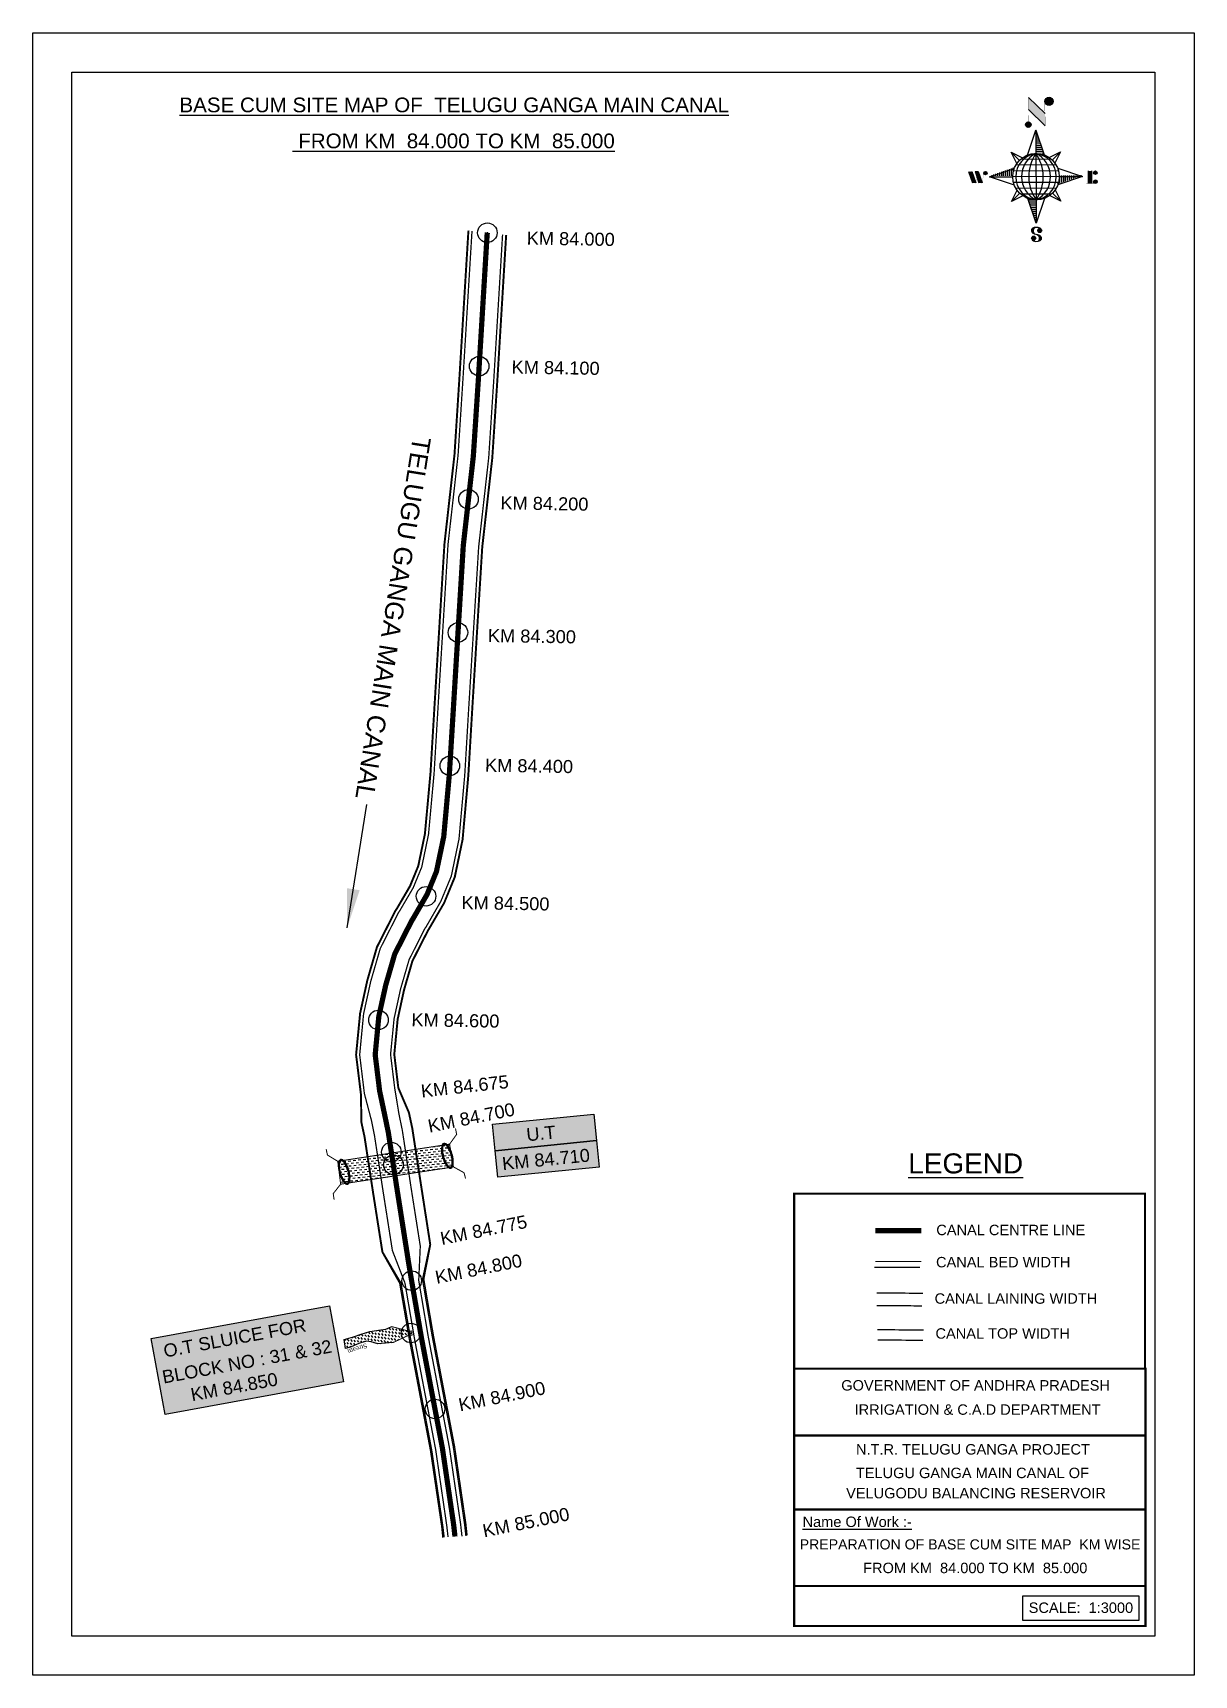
# Model space of a CAD drawing. Header units: inches. Extents: x 264376 to 265267, y 1661954 to 1663214.
import ezdxf

# ---------------------------------------------------------------- set-up
doc = ezdxf.new("R2010")
doc.units = ezdxf.units.IN
doc.header["$MEASUREMENT"] = 0
doc.header["$PDMODE"] = 32
doc.header["$PDSIZE"] = 15
doc.linetypes.add('ACAD_ISO02W100', pattern=[15, 12, -3])
for name, color, linetype in [('AQUADUCT', 1, 'Continuous'), ('bed with', 5, 'Continuous'), ('bord', 1, 'Continuous'), ('cahnige', 7, 'Continuous'), ('canal', 1, 'Continuous'), ('CARTTRACK', 30, 'ACAD_ISO02W100'), ('chainage', 7, 'Continuous'), ('FRAME 025', 7, 'Continuous'), ('laying', 4, 'Continuous'), ('lining', 4, 'Continuous'), ('OT', 7, 'Continuous'), ('STREAM', 4, 'Continuous'), ('Stu coo', 3, 'Continuous'), ('TEXT', 7, 'Continuous'), ('top of bund', 1, 'Continuous'), ('UT', 173, 'ACAD_ISO02W100'), ('V', 6, 'Continuous'), ('ZSTU', 7, 'Continuous')]:
    doc.layers.add(name, color=color, linetype=linetype)
doc.styles.add('5mm', font='times.ttf', dxfattribs={"height": 3})
doc.styles.get("Standard").update_dxf_attribs({"font": 'arial.ttf'})
doc.dimstyles.get("Standard").update_dxf_attribs({"dimtxt": 0.18, "dimasz": 0.18, "dimexe": 0.18, "dimexo": 0.0625, "dimgap": 0.09, "dimtad": 0, "dimtih": 1, "dimtoh": 1, "dimdec": 4, "dimzin": 0, "dimdsep": 46, "dimtxsty": 'Standard', "dimcen": 0.09, "dimadec": 0, "dimazin": 0, "dimtfac": 1, "dimtdec": 4, "dimtofl": 0, "dimtmove": 0, "dimatfit": 3, "dimfxl": 1, "dimtolj": 1, "dimtzin": 0, "dimarcsym": 0})
pattern_1 = [(267.297113149, (-8720374.938, 50637915.138), (10.5367255337, -0.497431438), [])]
pattern_2 = [(357.297113149, (-8720374.938, 50637915.138), (0.497431438, 10.5367255337), [])]

# ---------------------------------------------------------------- blocks, each defined once
blk = doc.blocks.new('VBVB')
at = {"layer": 'STREAM'}
h = blk.add_hatch(dxfattribs=at)
h.set_pattern_fill('DASH', color=256, scale=10, style=0)
h.set_pattern_definition([(0, (17867.8837, -28501.71), (1.25, 1.25), [1.25, -1.25])])
h.paths.add_polyline_path([(380095.96, 1497774.98), (380098.87, 1497780.21), (380100.45, 1497784.62), (380101.78, 1497788.77), (380103.77, 1497793.59), (380099.53, 1497795.92), (380098.45, 1497793.51), (380097.62, 1497789.6), (380096.96, 1497787.69), (380095.79, 1497784.7), (380093.88, 1497782.96), (380090.89, 1497780.8), (380086.57, 1497773.96), (380084.6, 1497765.18), (380084.08, 1497764.33), (380085.94, 1497763.15), (380086.57, 1497763.83), (380093.72, 1497769.3), (380094.46, 1497772.65)])
at = {"layer": 'OT', "const_width": 0.5}
blk.add_lwpolyline([(380084.6, 1497765.18), (380084.07, 1497764.33), (380083.55, 1497763.48), (380085.4, 1497762.31), (380085.94, 1497763.15), (380084.08, 1497764.33), (380085.94, 1497763.15), (380086.57, 1497763.83), (380093.72, 1497769.3), (380086.57, 1497763.83), (380085.94, 1497763.15), (380084.08, 1497764.33), (380084.6, 1497765.18), (380086.57, 1497773.96)], dxfattribs=at)
at = {"layer": 'STREAM'}
blk.add_lwpolyline([(380086.57, 1497773.96), (380090.89, 1497780.8), (380093.88, 1497782.96), (380095.79, 1497784.7), (380096.96, 1497787.69), (380097.62, 1497789.6), (380098.45, 1497793.51), (380099.53, 1497795.92), (380103.77, 1497793.59), (380101.78, 1497788.77), (380100.45, 1497784.62), (380098.87, 1497780.21), (380095.96, 1497774.98), (380094.46, 1497772.65), (380093.72, 1497769.3)], dxfattribs=at)
at = {"layer": 'cahnige', "style": '5mm'}
blk.add_text('Stream', height=2.5, rotation=71.17434, dxfattribs=at).set_placement((380095, 1497785.49))
blk = doc.blocks.new('GGF')
at = {"layer": 'STREAM'}
h = blk.add_hatch(dxfattribs=at)
h.set_pattern_fill('DASH', color=256, scale=10, angle=-6.08273, style=0)
h.set_pattern_definition([(353.91726508, (-115347.3726, 1016.3876), (1.3754179499, 1.1105068496), [1.25, -1.25])])
h.paths.add_polyline_path([(406186.84, 1485623.89), (406186.34, 1485618.17), (406185.83, 1485612.44), (406242.6, 1485608.9), (406242.86, 1485614.64), (406243.12, 1485620.38)])
at = {"layer": 'laying', "linetype": 'ByBlock', "extrusion": (0, 0, -1)}
for centre in [(406188.83, 1485618.1), (406240.81, 1485614.96)]:
    blk.add_ellipse(centre, major_axis=(0.4, -6.37), ratio=0.388717, dxfattribs=at)
at = {"layer": 'laying', "linetype": 'ByBlock'}
for points in [[(406189.2, 1485612.24), (406189.13, 1485612.23), (406189.05, 1485612.25), (406188.86, 1485612.32), (406188.75, 1485612.39), (406188.51, 1485612.61), (406188.38, 1485612.76), (406187.99, 1485613.32), (406187.73, 1485613.86), (406187.29, 1485615.15), (406187.11, 1485615.9), (406186.88, 1485617.49), (406186.82, 1485618.32), (406186.84, 1485619.93), (406186.91, 1485620.71), (406187.17, 1485622.07), (406187.36, 1485622.65), (406187.71, 1485623.36), (406187.86, 1485623.57), (406188.11, 1485623.82), (406188.22, 1485623.89), (406188.4, 1485623.96), (406188.47, 1485623.97), (406188.64, 1485623.95), (406188.74, 1485623.91), (406188.98, 1485623.76), (406189.11, 1485623.64), (406189.38, 1485623.32), (406189.52, 1485623.11), (406189.95, 1485622.33), (406190.22, 1485621.61), (406190.62, 1485619.96), (406190.76, 1485619.04), (406190.86, 1485617.19), (406190.83, 1485616.26), (406190.61, 1485614.61), (406190.43, 1485613.88), (406190.06, 1485613.02), (406189.9, 1485612.77), (406189.63, 1485612.45), (406189.52, 1485612.35), (406189.34, 1485612.26), (406189.27, 1485612.24), (406189.2, 1485612.24)], [(406241.18, 1485609.1), (406241.11, 1485609.1), (406241.03, 1485609.11), (406240.84, 1485609.19), (406240.73, 1485609.26), (406240.49, 1485609.47), (406240.36, 1485609.62), (406239.97, 1485610.18), (406239.7, 1485610.72), (406239.26, 1485612.02), (406239.09, 1485612.77), (406238.86, 1485614.35), (406238.8, 1485615.19), (406238.82, 1485616.8), (406238.89, 1485617.57), (406239.15, 1485618.93), (406239.34, 1485619.51), (406239.69, 1485620.22), (406239.84, 1485620.43), (406240.09, 1485620.69), (406240.19, 1485620.75), (406240.37, 1485620.83), (406240.44, 1485620.83), (406240.62, 1485620.81), (406240.72, 1485620.78), (406240.95, 1485620.62), (406241.08, 1485620.51), (406241.36, 1485620.18), (406241.5, 1485619.98), (406241.93, 1485619.19), (406242.2, 1485618.47), (406242.6, 1485616.82), (406242.73, 1485615.9), (406242.84, 1485614.05), (406242.81, 1485613.12), (406242.59, 1485611.47), (406242.4, 1485610.74), (406242.03, 1485609.88), (406241.88, 1485609.63), (406241.61, 1485609.31), (406241.49, 1485609.22), (406241.31, 1485609.12), (406241.25, 1485609.11), (406241.18, 1485609.1)]]:
    blk.add_open_spline(points, degree=3, knots=[0, 0, 0, 0, 0.189072, 0.189072, 0.378144, 0.378144, 0.567217, 0.567217, 0.964238, 0.964238, 1.36126, 1.36126, 1.758281, 1.758281, 2.155303, 2.155303, 2.552324, 2.552324, 2.807761, 2.807761, 3.01244, 3.01244, 3.217119, 3.217119, 3.421798, 3.421798, 3.626477, 3.626477, 3.831155, 3.831155, 4.280923, 4.280923, 4.73069, 4.73069, 5.180458, 5.180458, 5.630225, 5.630225, 5.896844, 5.896844, 6.112115, 6.112115, 6.283185, 6.283185, 6.283185, 6.283185], dxfattribs=at)
at = {"layer": 'UT', "ltscale": 0.2, "const_width": 0.5}
for points in [[(406181.01, 1485605.63), (406181.2, 1485608.62), (406185.83, 1485612.44), (406186.34, 1485618.17), (406186.84, 1485623.89), (406182.49, 1485628.03), (406182.47, 1485631.03)], [(406186.84, 1485623.89), (406243.12, 1485620.38)], [(406247.66, 1485627.39), (406247.59, 1485624.39), (406243.12, 1485620.38), (406242.86, 1485614.64), (406242.6, 1485608.9), (406247.12, 1485604.95), (406247.26, 1485601.95)], [(406185.83, 1485612.44), (406242.6, 1485608.9)]]:
    blk.add_lwpolyline(points, dxfattribs=at)
blk = doc.blocks.new('*X7')
at = {"color": 0, "linetype": 'Continuous'}
for p, q in [((6321.6, 240.5), (6322.3, 241.2)), ((6321.6, 240.3), (6322.3, 241)), ((6321.6, 240.1), (6322.3, 240.8)), ((6321.6, 239.9), (6322.4, 240.7)), ((6321.6, 239.8), (6322.4, 240.6)), ((6321.6, 239.6), (6322.5, 240.5)), ((6321.6, 239.4), (6322.5, 240.3)), ((6321.6, 239.2), (6322.6, 240.2)), ((6321.7, 239.1), (6322.6, 240.1)), ((6321.8, 240.8), (6322.4, 241.4)), ((6321.8, 239), (6322.7, 240)), ((6321.8, 239), (6322.8, 239.9)), ((6321.9, 238.9), (6322.9, 239.8)), ((6322, 238.8), (6323, 239.7)), ((6322.1, 241.3), (6322.4, 241.6)), ((6322.1, 238.7), (6323.1, 239.6)), ((6322.2, 238.6), (6323.1, 239.6)), ((6322.3, 238.5), (6323.2, 239.5)), ((6322.4, 238.5), (6323.3, 239.4)), ((6322.5, 238.4), (6323.4, 239.3)), ((6322.7, 238.4), (6323.6, 239.3)), ((6322.8, 238.3), (6323.7, 239.2)), ((6322.9, 238.3), (6323.8, 239.1)), ((6323.1, 238.2), (6323.9, 239.1)), ((6323.2, 238.2), (6324, 239)), ((6323.3, 238.2), (6324.2, 239)), ((6323.5, 238.1), (6324.3, 238.9)), ((6323.7, 238.1), (6324.4, 238.9)), ((6323.8, 238.1), (6324.6, 238.8)), ((6324.1, 238.2), (6324.7, 238.8)), ((6324.3, 238.3), (6324.9, 238.8)), ((6324.6, 238.3), (6325.1, 238.8)), ((6324.8, 238.4), (6325.2, 238.8)), ((6325.1, 238.5), (6325.4, 238.8)), ((6325.4, 238.6), (6325.6, 238.8))]:
    blk.add_line(p, q, dxfattribs=at)
blk = doc.blocks.new('*X6')
at = {"color": 0, "linetype": 'Continuous'}
for p, q in [((6324.4, 240.3), (6324.5, 240.4)), ((6324.6, 240.3), (6324.8, 240.5)), ((6324.7, 240.2), (6325, 240.5)), ((6324.8, 240.2), (6325.2, 240.6)), ((6325, 240.1), (6325.5, 240.6)), ((6325.1, 240.1), (6325.6, 240.6)), ((6325.2, 240), (6325.8, 240.6)), ((6325.3, 240), (6326, 240.6)), ((6325.4, 239.9), (6326.1, 240.6)), ((6325.5, 239.8), (6326.2, 240.5)), ((6325.6, 239.8), (6326.3, 240.5)), ((6325.7, 239.7), (6326.5, 240.4)), ((6325.9, 239.6), (6326.6, 240.3)), ((6326, 239.5), (6326.7, 240.3)), ((6326, 239.4), (6326.8, 240.2)), ((6326.1, 239.3), (6327, 240.2)), ((6326.2, 239.3), (6327.1, 240.1)), ((6326.3, 239.2), (6327.1, 240)), ((6326.4, 239.1), (6327.2, 239.9)), ((6326.5, 239), (6327.3, 239.8)), ((6326.5, 238.9), (6327.4, 239.7)), ((6326.6, 238.8), (6327.5, 239.6)), ((6326.7, 238.7), (6327.5, 239.5)), ((6326.8, 238.6), (6327.6, 239.4)), ((6326.8, 238.5), (6327.7, 239.3)), ((6326.8, 236.5), (6327.4, 237)), ((6326.9, 238.3), (6327.8, 239.2)), ((6326.9, 238.2), (6327.9, 239.1)), ((6326.9, 236.8), (6327.6, 237.4)), ((6327, 238.1), (6327.8, 239)), ((6327, 237.9), (6327.8, 238.8)), ((6327, 237.8), (6327.8, 238.6)), ((6327, 237.6), (6327.8, 238.4)), ((6327, 237.4), (6327.8, 238.2)), ((6327, 237.3), (6327.8, 238)), ((6327, 237.1), (6327.8, 237.9))]:
    blk.add_line(p, q, dxfattribs=at)
blk = doc.blocks.new('H')
at = {"layer": 'bord', "extrusion": (0.000427885, 0.004792, 0.999988)}
h = blk.add_hatch(dxfattribs=at)
h.set_pattern_fill('LINE', color=8, scale=84.387686, angle=-2.70289, style=0)
h.set_pattern_definition(pattern_2)
h.paths.add_polyline_path([(-492.5, 785.6, -0.090992), (-448, 775.2), (-486.5, 912)])
h = blk.add_hatch(dxfattribs=at)
h.set_pattern_fill('LINE', color=8, scale=84.387686, angle=-92.70289, style=0)
h.set_pattern_definition(pattern_1)
h.paths.add_polyline_path([(-624.9, 665.1, -0.090992), (-614.5, 709.6), (-751.3, 671.1)])
h = blk.add_hatch(dxfattribs=at)
h.set_pattern_fill('LINE', color=8, scale=84.387686, angle=-92.70289, style=0)
h.set_pattern_definition(pattern_1)
h.paths.add_polyline_path([(-245.6, 647.2), (-372, 653.2, -0.090992), (-382.4, 608.7)])
h = blk.add_hatch(dxfattribs=at)
h.set_pattern_fill('LINE', color=8, scale=84.387686, angle=-2.70289, style=0)
h.set_pattern_definition(pattern_2)
h.paths.add_polyline_path([(-504.4, 532.7, -0.090992), (-548.9, 543.1), (-510.4, 406.3)])
for p, q in [((-516.2, 1087.1, -1217.1), (-431.5, 994, -1216.7)), ((-519.4, 1020.4, -1216.8), (-434.7, 927.3, -1216.4)), ((-538.3, 773.7, -1215.6), (-487, 906.2, -1216.3)), ((-487, 906.2, -1216.3), (-493, 779.8, -1215.7)), ((-487, 906.2, -1216.3), (-448.5, 769.4, -1215.7)), ((-626.7, 793.8, -1215.7), (-566.8, 760.2, -1215.6)), ((-626.7, 793.8, -1215.7), (-584.1, 747, -1215.5)), ((-598.9, 731, -1215.4), (-626.7, 793.8, -1215.7)), ((-421.3, 753.3, -1215.6), (-358.5, 781.1, -1215.7)), ((-358.5, 781.1, -1215.7), (-405.3, 738.5, -1215.5)), ((-358.5, 781.1, -1215.7), (-392.1, 721.2, -1215.4)), ((-864.7, 700.9, -1215.1), (-846.9, 637.7, -1214.9)), ((-846.9, 700.1, -1215.1), (-829.1, 636.9, -1214.9)), ((-829.1, 699.2, -1215.2), (-811.3, 636, -1214.9)), ((-829.1, 699.2, -1215.2), (-811.3, 698.4, -1215.2)), ((-811.3, 698.4, -1215.2), (-793.5, 635.2, -1214.9)), ((-751.8, 665.3, -1215), (-615, 703.8, -1215.3)), ((-751.8, 665.3, -1215), (-625.4, 659.3, -1215)), ((-619.3, 614, -1214.8), (-751.8, 665.3, -1215)), ((-246.1, 641.4, -1215.1), (-382.9, 602.9, -1214.9)), ((-378.6, 692.6, -1215.3), (-246.1, 641.4, -1215.1)), ((-372.5, 647.4, -1215.1), (-246.1, 641.4, -1215.1)), ((-213.5, 669.3, -1215.3), (-216.7, 600.8, -1214.9)), ((-197.2, 599.9, -1214.9), (-193.9, 668.4, -1215.3)), ((-639.4, 525.6, -1214.4), (-605.8, 585.5, -1214.7)), ((-639.4, 525.6, -1214.4), (-592.6, 568.1, -1214.6)), ((-576.6, 553.3, -1214.6), (-639.4, 525.6, -1214.4)), ((-510.9, 400.5, -1213.9), (-549.4, 537.2, -1214.5)), ((-371.2, 512.9, -1214.5), (-431.1, 546.5, -1214.6)), ((-371.2, 512.9, -1214.5), (-413.8, 559.7, -1214.7)), ((-399, 575.7, -1214.7), (-371.2, 512.9, -1214.5)), ((-459.6, 533, -1214.5), (-510.9, 400.5, -1213.9)), ((-504.9, 526.9, -1214.5), (-510.9, 400.5, -1213.9))]:
    blk.add_line(p, q, dxfattribs=at)
at = {"layer": 'bord', "color": 8, "linetype": 'ByBlock', "extrusion": (0.000427885, 0.004792, 0.999988)}
for p, q in [((-386.5, 711.4, -1215.4), (-605.5, 721.7, -1215.4)), ((-410.8, 744.2, -1215.5), (-578.1, 752.1, -1215.5)), ((-493, 779.8, -1215.7), (-504.9, 526.9, -1214.5)), ((-372.5, 647.4, -1215.1), (-625.4, 659.3, -1215)), ((-378, 615.9, -1214.9), (-622.9, 627.5, -1214.9)), ((-375, 679.2, -1215.3), (-619.9, 690.7, -1215.2)), ((-392.4, 584.9, -1214.8), (-611.4, 595.3, -1214.7)), ((-419.8, 554.6, -1214.6), (-587.1, 562.5, -1214.6))]:
    blk.add_line(p, q, dxfattribs=at)
at = {"layer": 'bord', "extrusion": (0.000427885, 0.004792, 0.999988), "elevation": -1212.1}
for points, const_width in [([(-522, 959.6), (-515.7, 1092.9)], 1.61), ([(-434.2, 933.1), (-427.9, 1066.5)], 1.61), ([(-870.1, 707), (-846.4, 705.9)], 0.642), ([(-828.6, 642.7), (-855.2, 643.9)], 0.642), ([(-828.6, 642.7), (-821, 678)], 0.642), ([(-810.8, 641.8), (-784.1, 640.6)], 0.642), ([(-793, 641), (-781.6, 693.9)], 0.642), ([(-222.7, 675.6), (-173.8, 673.3)], 0.706), ([(-194.8, 644.8), (-185, 644.4)], 0.706), ([(-177.1, 604.8), (-226, 607.1)], 0.706)]:
    blk.add_lwpolyline(points, dxfattribs=dict(at, const_width=const_width))
for points, const_width in [([(-413.7, 1073.1, 1), (-397.6, 1057.7, 1)], 22.3), ([(-530.3, 949.5, 1), (-519.6, 939.3, 1)], 14.8), ([(-775.9, 696.6, 1), (-769.5, 690.4, 1)], 8.9), ([(-177.8, 666.9, 1), (-170.8, 660.1, 1)], 9.79), ([(-180.1, 618, 1), (-173.1, 611.2, 1)], 9.79), ([(-489.8, 361.7, 1), (-498.1, 369.1, 1)], 11.1), ([(-525.2, 321.6, 1), (-533.4, 328.9, 1)], 11.1)]:
    blk.add_lwpolyline(points, format="xyb", close=True, dxfattribs=dict(at, const_width=const_width))
for points in [[(-537, 317.4), (-530.7, 310.5), (-519.8, 306.8), (-504.9, 306.9), (-493.9, 310), (-486.3, 317.7), (-486.5, 325.8), (-490.6, 333.3), (-493.5, 336.2), (-502.8, 340.9), (-522.5, 347.3), (-530.4, 351.6), (-533.7, 354.6), (-537.4, 362.6), (-537, 373.4), (-530, 380.7), (-520, 384.1), (-503.5, 384.2), (-492.5, 379.9), (-487.1, 373.3)], [(-522.5, 347.6), (-526.2, 353.8), (-527.8, 360.6), (-527.9, 370.6), (-525.9, 375.5), (-521.3, 381.2), (-514.5, 384.4)], [(-504.9, 306.9), (-499, 312.4), (-497, 319.4), (-497.5, 326.5), (-501.2, 335.4), (-509.2, 343.2)]]:
    blk.add_lwpolyline(points, dxfattribs=at)
at = {"layer": 'bord', "extrusion": (0.000427885, 0.004792, 0.999988)}
for centre, radius in [((-405.6, 1065.4, -1212.1), 22.3), ((-525, 944.4, -1212.1), 14.8), ((-498.4, 659.1, -1212.1), 126.6), ((-772.7, 693.5, -1212.1), 8.9), ((-174.3, 663.5, -1212.1), 9.79), ((-176.6, 614.6, -1212.1), 9.79), ((-494, 365.4, -1212.1), 11.1), ((-529.3, 325.2, -1212.1), 11.1)]:
    blk.add_circle(centre, radius, dxfattribs=at)
at = {"layer": 'bord', "color": 8, "linetype": 'ByBlock', "extrusion": (0.000427885, 0.004792, 0.999988)}
for centre, radius, start, end in [((-481.5, 658.3, -1212.1), 127.7, 94.92536, 259.66906), ((-436.8, 656.2, -1212.1), 140.8, 113.28644, 241.30798), ((-315.9, 650.5, -1212.1), 222.3, 142.58916, 212.00526), ((-560.1, 662.1, -1212.1), 140.8, 293.28644, 61.30798), ((-681, 667.8, -1212.1), 222.3, 322.58916, 32.00526), ((-515.4, 659.9, -1212.1), 127.7, 274.92536, 79.66906)]:
    blk.add_arc(centre, radius, start, end, dxfattribs=at)
at = {"layer": 'bord', "extrusion": (0.000427885, 0.004792, 0.999988)}
for points in [[(-515.7, 1092.9, -1212.1), (-431, 999.8, -1212.1), (-518.9, 1026.2, -1212.1), (-434.2, 933.1, -1212.1)], [(-864.1, 706.7, -1212.1), (-846.4, 705.9, -1212.1), (-846.3, 643.5, -1212.1), (-828.6, 642.7, -1212.1)], [(-828.6, 705, -1212.1), (-810.8, 704.2, -1212.1), (-810.8, 641.8, -1212.1), (-793, 641, -1212.1)], [(-193.4, 674.2, -1212.1), (-196.6, 605.7, -1212.1), (-213, 675.1, -1212.1), (-216.2, 606.7, -1212.1)]]:
    blk.add_solid(points, dxfattribs=at)
at = {"layer": 'bord', "extrusion": (0.000427885, 0.004792, 0.999988), "xscale": 7.977342409717546, "yscale": 7.977342408231451, "zscale": 7.977342408476333, "rotation": 138.0840426661453}
for name, p in [('*X6', (38300.5, -31929.4, -1212.1)), ('*X7', (38314.4, -31950.9, -1212.1))]:
    blk.add_blockref(name, p, dxfattribs=at)

msp = doc.modelspace()

# ---------------------------------------------------------------- hatches: boundary and pattern name
at = {"layer": 'V'}
msp.add_hatch(color=2, dxfattribs=at).paths.add_polyline_path([(264467, 1662212.1), (264603.9, 1662237.2), (264614.7, 1662178.7), (264477.8, 1662153.6)])
at = {"layer": 'ZSTU'}
h = msp.add_hatch(color=135, dxfattribs=at)
h.set_gradient(color1=(141, 177, 78), color2=(107, 135, 59), one_color=1, tint=0.38, name='CYLINDER')
h.paths.add_polyline_path([(264729, 1662376.5), (264731, 1662356.1), (264808.9, 1662363.9), (264806.8, 1662384.2)])
h.paths.add_polyline_path([(264753.2, 1662360.6), (264780.7, 1662363.4), (264779.2, 1662378.5), (264751.7, 1662375.8)], flags=24)
h = msp.add_hatch(color=252, dxfattribs=at)
h.set_gradient(color1=(167, 88, 159), color2=(127, 67, 121), one_color=1, tint=0.38, name='CYLINDER')
h.paths.add_polyline_path([(264733, 1662335.7), (264810.9, 1662343.5), (264808.9, 1662363.9), (264731, 1662356.1)])
h.paths.add_polyline_path([(264734.7, 1662338.3), (264807, 1662345.4), (264805.5, 1662360.7), (264733.1, 1662353.5)], flags=24)

# ---------------------------------------------------------------- linework, layer by layer
at = {"linetype": 'ByBlock'}
for points in [[(264376.3, 1661953.7), (264376.3, 1663213.7), (265267.3, 1663213.7), (265267.3, 1661953.7)], [(265237.3, 1663183.7), (265237.3, 1661983.7), (264406.3, 1661983.7), (264406.3, 1663183.7)]]:
    msp.add_lwpolyline(points, close=True, dxfattribs=at)
for p in [(264725.1, 1663060.4), (264718.8, 1662958), (264710.6, 1662855.9), (264702.5, 1662753.7), (264696.3, 1662651.4), (264678, 1662551.3), (264641.5, 1662456.4), (264651.4, 1662355.1), (264667, 1662256.4), (264684.9, 1662158)]:
    msp.add_point(p)
at = {"color": 2}
for p in [(264653, 1662345.3), (264666.5, 1662216.2)]:
    msp.add_point(p, dxfattribs=at)
at = {"layer": 'bed with', "const_width": 1}
for points in [[(264713.3, 1663061.7), (264713.2, 1663060.4), (264706.4, 1662949.1), (264702.6, 1662889.9), (264694.9, 1662821.5), (264687.2, 1662696.1), (264684.2, 1662645.8), (264679.9, 1662598.7), (264674.7, 1662573.7), (264668.2, 1662557.9), (264657.9, 1662540.3), (264656.9, 1662538.8), (264642.9, 1662511.3), (264635.6, 1662486.1), (264630.1, 1662461.1), (264627.1, 1662429.7), (264630.7, 1662400), (264636.1, 1662379.4)], [(264736.8, 1663059), (264736.7, 1663058.3), (264730, 1662947.7), (264726.1, 1662887.8), (264718.4, 1662819.5), (264710.7, 1662694.7), (264707.7, 1662644.1), (264703.3, 1662595.2), (264697.4, 1662566.8), (264689.4, 1662547.5), (264677.9, 1662527.6), (264677.2, 1662526.7), (264665, 1662502.6), (264658.5, 1662480.3), (264653.5, 1662457.4), (264650.8, 1662430), (264654, 1662403.9), (264657.3, 1662383.9)], [(264657.3, 1662383.9), (264659.8, 1662371.9), (264666.4, 1662328.6), (264673.6, 1662282.9)], [(264636.1, 1662379.4), (264638.4, 1662368.1), (264645, 1662325.3), (264652.2, 1662279.5)], [(264673.6, 1662282.9), (264673.6, 1662282.9), (264672.4, 1662256.6)], [(264652.2, 1662279.5), (264652.2, 1662279.5), (264661.8, 1662254.7)], [(265058.1, 1662271.1), (265054.9, 1662271.1), (265022.8, 1662271.1)], [(264661.8, 1662254.7), (264669.2, 1662211.6), (264685.4, 1662126.8), (264693.9, 1662068.5), (264694.9, 1662059.8)], [(264672.4, 1662256.6), (264679.7, 1662213.5), (264695.9, 1662128.6), (264704.5, 1662069.9), (264705.6, 1662060.2)], [(265056.9, 1662266.7), (265054.9, 1662266.7), (265022.1, 1662266.7), (265021.9, 1662266.7)]]:
    msp.add_lwpolyline(points, dxfattribs=at)
at = {"layer": 'canal', "color": 6, "const_width": 4}
for points in [[(265057.9, 1662294.7), (265055.3, 1662294.7), (265022.7, 1662294.7)], [(265022.7, 1662294.7), (265057.9, 1662294.7)]]:
    msp.add_lwpolyline(points, dxfattribs=at)
at = {"layer": 'FRAME 025', "lineweight": -3, "const_width": 1.64}
for points in [[(264960.5, 1662323.1), (265229.7, 1662323.1), (265229.7, 1662188.9), (264960.5, 1662188.9)], [(264960.5, 1662188.9), (265230, 1662188.9), (265230, 1661991.4), (264960.5, 1661991.4)]]:
    msp.add_lwpolyline(points, close=True, dxfattribs=at)
for points in [[(264960.5, 1662137.6), (265230, 1662137.6)], [(264960.5, 1662080.8), (265230, 1662080.8)], [(264960.5, 1662022.1), (265230, 1662022.1)]]:
    msp.add_lwpolyline(points, dxfattribs=at)
at = {"layer": 'lining', "const_width": 1}
for points in [[(264710.9, 1663062), (264710.7, 1663060.6), (264703.9, 1662949.3), (264700.1, 1662890.1), (264692.4, 1662821.8), (264684.7, 1662696.3), (264681.7, 1662646), (264677.4, 1662599.1), (264672.3, 1662574.5), (264666, 1662559), (264655.8, 1662541.6), (264654.7, 1662540), (264640.6, 1662512.2), (264633.2, 1662486.7), (264627.7, 1662461.5), (264624.6, 1662429.7), (264628.3, 1662399.6), (264628.7, 1662377.8)], [(264739.3, 1663058.7), (264739.2, 1663058.1), (264732.5, 1662947.5), (264728.6, 1662887.6), (264720.9, 1662819.3), (264713.2, 1662694.5), (264710.2, 1662643.9), (264705.8, 1662594.8), (264699.8, 1662566.1), (264691.7, 1662546.3), (264680, 1662526.3), (264679.4, 1662525.4), (264667.3, 1662501.7), (264660.9, 1662479.6), (264656, 1662457), (264653.4, 1662430), (264656.5, 1662404.3), (264664.6, 1662385.4)], [(264664.6, 1662385.4), (264667.2, 1662373.3), (264673.9, 1662329.8), (264681, 1662284.1)], [(264628.7, 1662377.8), (264631.1, 1662366.7), (264637.6, 1662324.2), (264644.8, 1662278.4)], [(264681, 1662284.1), (264681, 1662284.1), (264675.3, 1662257.4)], [(264644.8, 1662278.4), (264644.8, 1662278.4), (264658.8, 1662254.6)], [(264658.8, 1662254.6), (264666.3, 1662211.1), (264682.4, 1662126.3), (264690.9, 1662068.1), (264691.9, 1662059.5)], [(264675.3, 1662257.4), (264682.7, 1662214), (264698.9, 1662129.1), (264707.5, 1662070.2), (264708.6, 1662060.6)], [(265023.8, 1662247), (265048.5, 1662246.8), (265059.2, 1662246.7)], [(265023.7, 1662237.3), (265050.6, 1662237.1), (265058.6, 1662237)]]:
    msp.add_lwpolyline(points, dxfattribs=at)
at = {"layer": 'top of bund', "const_width": 1}
for points in [[(264710.4, 1663062.1), (264710.2, 1663060.6), (264703.4, 1662949.3), (264699.6, 1662890.2), (264691.9, 1662821.8), (264684.2, 1662696.3), (264681.2, 1662646.1), (264676.9, 1662599.1), (264671.8, 1662574.6), (264665.5, 1662559.3), (264655.4, 1662541.9), (264654.3, 1662540.3), (264640.1, 1662512.4), (264632.7, 1662486.8), (264627.2, 1662461.6), (264624.1, 1662429.7), (264627.8, 1662399.5), (264628.2, 1662377.7)], [(264739.8, 1663058.7), (264739.7, 1663058), (264733, 1662947.5), (264729.1, 1662887.6), (264721.4, 1662819.2), (264713.7, 1662694.5), (264710.7, 1662643.8), (264706.3, 1662594.8), (264700.3, 1662565.9), (264692.1, 1662546.1), (264680.4, 1662526), (264679.8, 1662525.1), (264667.8, 1662501.5), (264661.4, 1662479.5), (264656.5, 1662457), (264653.9, 1662430), (264657, 1662404.4), (264665.1, 1662385.5)], [(264665.1, 1662385.5), (264667.7, 1662373.4), (264674.4, 1662329.9), (264681.5, 1662284.1)], [(264628.2, 1662377.7), (264630.6, 1662366.6), (264637.1, 1662324.1), (264644.3, 1662278.3)], [(264681.5, 1662284.1), (264681.5, 1662284.1), (264676.3, 1662257.6)], [(264644.3, 1662278.3), (264657.8, 1662254.4), (264657.8, 1662254.4)], [(264676.3, 1662257.6), (264683.7, 1662214.2), (264699.9, 1662129.3), (264708.5, 1662070.4), (264709.5, 1662060.9)], [(264657.8, 1662254.4), (264665.3, 1662210.9), (264681.4, 1662126.2), (264690, 1662068), (264690.9, 1662059.2)], [(265024.3, 1662218.8), (265048.9, 1662218.6), (265059.7, 1662218.5)], [(265059.3, 1662210.7), (265051.4, 1662210.7), (265024.4, 1662210.9)]]:
    msp.add_lwpolyline(points, dxfattribs=at)
at = {"layer": 'V', "color": 1, "const_width": 4}
for points in [[(264725.1, 1663060.4), (264724.9, 1663059.3), (264718.2, 1662948.4), (264714.3, 1662888.9), (264706.6, 1662820.5), (264699, 1662695.4), (264695.9, 1662644.9), (264691.6, 1662597), (264686, 1662570.3), (264678.8, 1662552.7), (264667.9, 1662533.9), (264667.1, 1662532.7), (264654, 1662507), (264647.1, 1662483.2), (264641.8, 1662459.3), (264639, 1662429.8), (264642.4, 1662402), (264646.7, 1662381.6)], [(264646.7, 1662381.6), (264649.1, 1662370), (264655.7, 1662327), (264662.9, 1662281.2)], [(264662.9, 1662281.2), (264664.7, 1662269.7), (264667, 1662256)], [(264667, 1662256), (264674.5, 1662212.5), (264690.6, 1662127.7), (264699.2, 1662069.2), (264700.2, 1662060.1)]]:
    msp.add_lwpolyline(points, dxfattribs=at)
at = {"layer": 'V', "color": 2}
msp.add_lwpolyline([(264467, 1662212.1), (264603.9, 1662237.2), (264614.7, 1662178.7), (264477.8, 1662153.6)], close=True, dxfattribs=at)
at = {"layer": 'V', "color": 0}
msp.add_lwpolyline([(265136, 1662014.5), (265224.8, 1662014.5), (265224.8, 1661995.8), (265136, 1661995.8)], close=True, dxfattribs=at)
at = {"layer": 'ZSTU', "color": 135}
msp.add_lwpolyline([(264729, 1662376.5), (264806.8, 1662384.2), (264808.9, 1662363.9), (264731, 1662356.1)], close=True, dxfattribs=at)
at = {"layer": 'ZSTU', "color": 252}
msp.add_lwpolyline([(264731, 1662356.1), (264808.9, 1662363.9), (264810.9, 1662343.5), (264733, 1662335.7)], close=True, dxfattribs=at)

# ---------------------------------------------------------------- block references
at = {"layer": 'AQUADUCT', "color": 1, "xscale": 0.1408039184319789, "yscale": 0.1408039187081158, "zscale": 0.1408039184379445, "rotation": 3.078330572322649}
msp.add_blockref('H', (265221.1, 1663015.3, 170.9), dxfattribs=at)
at = {"layer": 'CARTTRACK', "color": 3, "xscale": 1.439622272871595, "yscale": 1.439622273552965, "zscale": 1.439622273616309, "rotation": 127.6012021866389}
msp.add_blockref('VBVB', (2306851.8, 2544338.4), dxfattribs=at)
at = {"layer": 'laying', "color": 6, "linetype": 'ByBlock', "xscale": 1.539389527170289, "yscale": 1.539389526941695, "zscale": 1.539389526941385, "rotation": 12.28141688089578}
msp.add_blockref('GGF', (140106.2, -705273.5), dxfattribs=at)

# ---------------------------------------------------------------- texts
at = {"layer": 'chainage', "color": 6}
for s, rotation, p in [('KM 84.000', 359.0608, (264755.2, 1663051.3)), ('KM 84.675', 6.3705, (264674.7, 1662396.8)), ('KM 84.775', 11.4246, (264690.1, 1662283.7))]:
    msp.add_text(s, height=10, rotation=rotation, dxfattribs=at).set_placement(p)
at = {"layer": 'chainage', "color": 0}
for s, rotation, p in [('KM 84.100', 359.0608, (264743.6, 1662952.4)), ('KM 84.200', 359.0608, (264735, 1662848.2)), ('KM 84.300', 359.0608, (264725.4, 1662746.4)), ('KM 84.400', 359.0608, (264723.2, 1662646.9)), ('KM 84.500', 359.0608, (264705.1, 1662541.5)), ('KM 84.600', 359.0608, (264666.7, 1662451.6)), ('KM 84.700', 11.4246, (264680.6, 1662369.9)), ('KM 84.800', 11.4246, (264686.2, 1662253.9)), ('KM 84.900', 11.4246, (264704.1, 1662156.1)), ('KM 85.000', 11.4246, (264722.6, 1662059.4))]:
    msp.add_text(s, height=10, rotation=rotation, dxfattribs=at).set_placement(p)
at = {"layer": 'chainage', "color": 1}
msp.add_text('TELUGU GANGA MAIN CANAL', height=14.042, rotation=260.9416, dxfattribs=at).set_placement((264668, 1662904.6))
at = {"layer": 'chainage', "color": 0}
for s, height, p in [('%%ULEGEND', 15.34, (265048, 1662338.7)), ('CANAL CENTRE LINE', 8, (265069.5, 1662291.3)), ('CANAL BED WIDTH', 8, (265069.3, 1662266.6)), ('CANAL LAINING WIDTH', 8, (265068.2, 1662238.7)), ('CANAL TOP WIDTH', 8, (265068.9, 1662211.9)), ('GOVERNMENT OF ANDHRA PRADESH ', 8, (264996.6, 1662172.1)), ('IRRIGATION & C.A.D DEPARTMENT', 8, (265006.8, 1662153.5)), ('N.T.R. TELUGU GANGA PROJECT', 8, (265007.9, 1662123)), ('TELUGU GANGA MAIN CANAL OF', 8, (265007.8, 1662104.9)), (' VELUGODU BALANCING RESERVOIR', 8, (264997.2, 1662089.4)), ('%%UName Of Work :-', 8, (264966.9, 1662067.4)), ('PREPARATION OF BASE CUM SITE MAP  KM WISE', 7.743, (264964.7, 1662050.2)), (' FROM KM  84.000 TO KM  85.000', 8, (265010.3, 1662032)), ('SCALE:  1:3000', 8, (265140.4, 1662001.5))]:
    msp.add_text(s, height=height, dxfattribs=at).set_placement(p)
at = {"layer": 'Stu coo', "color": 0}
for s, p in [('U.T', (264755.5, 1662363.3)), ('KM 84.710', (264736.9, 1662341.2))]:
    msp.add_text(s, height=10, rotation=5.665, dxfattribs=at).set_placement(p)
at = {"layer": 'Stu coo', "color": 1}
for s, p in [('O.T SLUICE FOR ', (264477.6, 1662197.4)), (' BLOCK NO : 31 & 32', (264472.8, 1662176.7)), ('KM 84.850', (264498.5, 1662163.9))]:
    msp.add_text(s, height=10, rotation=10.4782, dxfattribs=at).set_placement(p)
at = {"layer": 'TEXT', "color": 0}
for s, p in [('%%UBASE CUM SITE MAP OF  TELUGU GANGA MAIN CANAL', (264488.8, 1663152.8)), ('%%U FROM KM  84.000 TO KM  85.000', (264575.6, 1663125.2))]:
    msp.add_text(s, height=11.294, dxfattribs=at).set_placement(p)

# ---------------------------------------------------------------- leaders
at = {"layer": 'chainage', "color": 1}
msp.add_leader([(264617.5, 1662527.1), (264632.6, 1662621.6)], dimstyle='Standard', override={"dimasz": 30, "dimgap": 0.09, "dimtad": 0}, dxfattribs=at)

doc.saveas('drawing.dxf')
